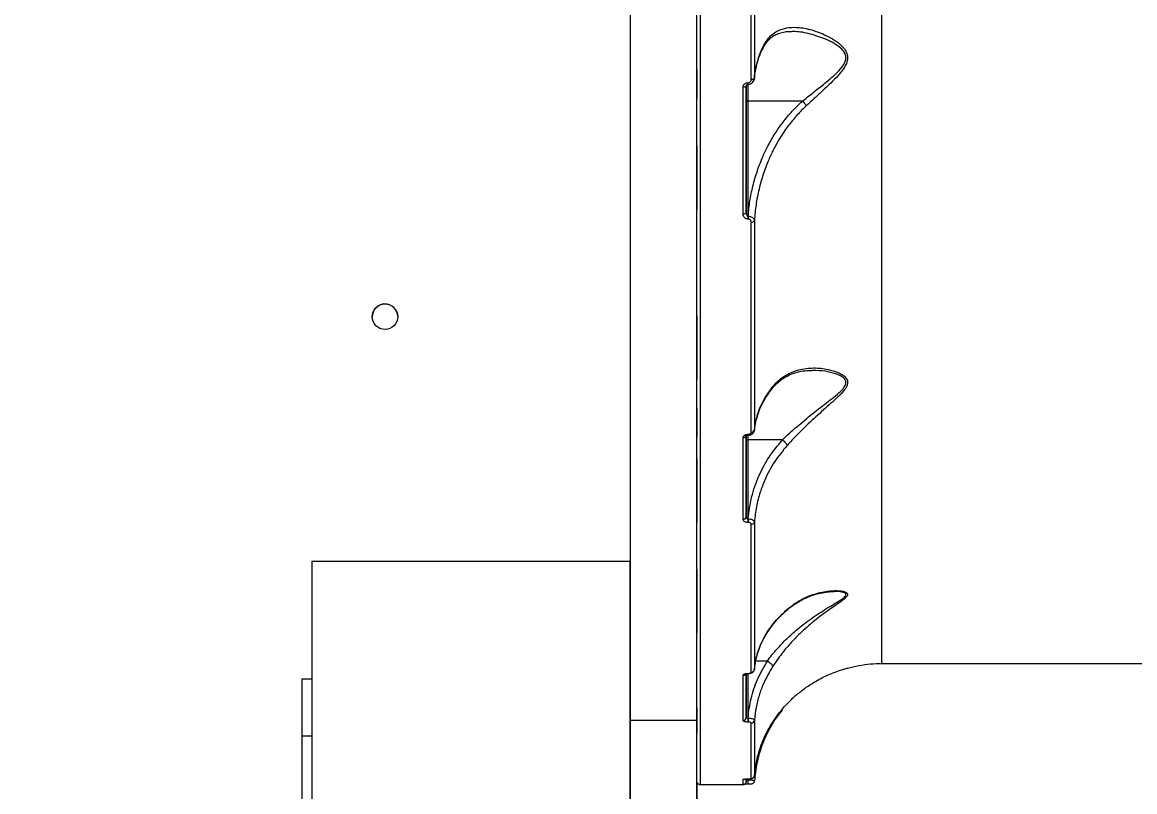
# Model space of a CAD drawing. Header units: millimetres. Extents: x -6431 to 4834, y -6422 to 4807.
# Drawn here: x 694.8 to 1044.2, y -1339.1 to -1097.4 of the extents above; entities that cross this region are included whole.
import ezdxf

# ---------------------------------------------------------------- set-up
doc = ezdxf.new("R2010")
doc.units = ezdxf.units.MM
for name, color, linetype in [('DIKOM_ОБЪЕКТ', 7, 'Continuous'), ('DIKOM_РАЗМЕР_ЗОНА', 7, 'Continuous'), ('DIKOM_РАЗМЕР_ОБЪЕКТА', 7, 'Continuous')]:
    doc.layers.add(name, color=color, linetype=linetype)
doc.styles.add('style1', font='arial.ttf', dxfattribs={"width": 0.8})
doc.dimstyles.new('1-50', dxfattribs={"dimtxt": 300, "dimasz": 200, "dimexe": 100, "dimexo": 0, "dimgap": 100, "dimtad": 0, "dimdec": 0, "dimtxsty": 'style1', "dimcen": 0, "dimclrd": 7, "dimclre": 7, "dimadec": 1, "dimazin": 2, "dimtfac": 1, "dimtdec": 0, "dimtmove": 1, "dimatfit": 3, "dimfxl": 0, "dimlwd": 25, "dimlwe": 18, "dimarcsym": 0})

# ---------------------------------------------------------------- blocks, each defined once
blk = doc.blocks.new('*D13')
at = {"layer": 'Defpoints', "color": 0, "transparency": 16777216}
for p in [(-3965.6, 378.37), (3334.4, -1220.38), (3334.4, -3843.38)]:
    blk.add_point(p, dxfattribs=at)
at = {"layer": 'DIKOM_РАЗМЕР_ОБЪЕКТА', "color": 7, "lineweight": 18, "transparency": 16777216}
for p, q in [((-3965.6, 378.37), (-3965.6, -3943.38)), ((3334.4, -1220.38), (3334.4, -3943.38))]:
    blk.add_line(p, q, dxfattribs=at)
at = {"layer": 'DIKOM_РАЗМЕР_ОБЪЕКТА', "color": 7, "lineweight": 25, "transparency": 16777216}
for p, q in [((-3765.6, -3843.38), (-182.11, -3843.38)), ((3134.4, -3843.38), (731.83, -3843.38))]:
    blk.add_line(p, q, dxfattribs=at)
at = {"layer": 'DIKOM_РАЗМЕР_ОБЪЕКТА', "color": 7, "transparency": 16777216}
for points in [[(-3765.6, -3810.04), (-3765.6, -3876.71), (-3965.6, -3843.38)], [(3134.4, -3810.04), (3134.4, -3876.71), (3334.4, -3843.38)]]:
    blk.add_solid(points, dxfattribs=at)
at = {"layer": 'DIKOM_РАЗМЕР_ОБЪЕКТА', "color": 0, "transparency": 16777216, "insert": (274.86, -3843.38), "char_height": 300, "attachment_point": 5, "style": 'style1'}
blk.add_mtext('7300', dxfattribs=at)
blk = doc.blocks.new('*D16')
at = {"layer": 'Defpoints', "color": 0, "transparency": 16777216}
for p in [(-5966.57, 409.56), (4834.4, -963.9), (4834.4, -6224.88)]:
    blk.add_point(p, dxfattribs=at)
at = {"layer": 'DIKOM_РАЗМЕР_ЗОНА', "color": 7, "lineweight": 18, "transparency": 16777216}
for p, q in [((-5966.57, 409.56), (-5966.57, -6324.88)), ((4834.4, -963.9), (4834.4, -6324.88))]:
    blk.add_line(p, q, dxfattribs=at)
at = {"layer": 'DIKOM_РАЗМЕР_ЗОНА', "color": 7, "lineweight": 25, "transparency": 16777216}
for p, q in [((-5766.57, -6224.88), (924.42, -6224.88)), ((4634.4, -6224.88), (2004.2, -6224.88))]:
    blk.add_line(p, q, dxfattribs=at)
at = {"layer": 'DIKOM_РАЗМЕР_ЗОНА', "color": 7, "transparency": 16777216}
for points in [[(-5766.57, -6191.54), (-5766.57, -6258.21), (-5966.57, -6224.88)], [(4634.4, -6191.54), (4634.4, -6258.21), (4834.4, -6224.88)]]:
    blk.add_solid(points, dxfattribs=at)
at = {"layer": 'DIKOM_РАЗМЕР_ЗОНА', "color": 0, "transparency": 16777216, "insert": (1464.31, -6224.88), "char_height": 300, "attachment_point": 5, "style": 'style1'}
blk.add_mtext('10800', dxfattribs=at)

msp = doc.modelspace()

# ---------------------------------------------------------------- linework, layer by layer
at = {"layer": 'DIKOM_ОБЪЕКТ', "color": 7, "linetype": 'Continuous', "lineweight": 15}
for p, q in [((885.71, -516.76), (885.71, -1316.76)), ((906.71, -1316.76), (906.71, -516.76)), ((906.71, -1112.28), (906.71, -1121.28)), ((906.71, -1112.78), (906.71, -1120.73)), ((922.21, -1117.22), (922.21, -1121.25)), ((922.21, -1117.32), (922.21, -1157.09)), ((922.21, -1121.97), (922.21, -1117.33)), ((922.71, -1116.38), (922.74, -1116.38)), ((922.71, -1116.9), (922.71, -1116.38)), ((922.71, -1116.9), (922.74, -1116.9)), ((922.71, -1116.9), (922.71, -1122.13)), ((922.74, -1116.9), (922.74, -1116.38)), ((922.21, -1157.09), (922.21, -1121.97)), ((939.87, -1122.13), (922.71, -1122.13)), ((922.71, -1122.13), (922.71, -1158.28)), ((906.71, -1136.21), (906.71, -1156.16)), ((922.71, -1158.28), (922.81, -1158.28)), ((922.71, -1158.28), (922.71, -1159.18)), ((922.81, -1159.18), (922.71, -1159.18)), ((922.81, -1158.28), (922.81, -1159.18)), ((906.71, -1189.63), (906.71, -1209.63)), ((943.02, -1206.77), (942.87, -1206.76)), ((906.71, -1218.71), (906.71, -1227.71)), ((906.71, -1219.21), (906.71, -1227.16)), ((924.82, -1225.55), (924.89, -1224.89)), ((922.21, -1227.09), (922.21, -1252.75)), ((922.21, -1227.22), (922.21, -1227.69)), ((922.21, -1228.4), (922.21, -1227.26)), ((922.21, -1252.75), (922.21, -1228.4)), ((922.71, -1226.81), (922.77, -1226.81)), ((922.71, -1227.08), (922.71, -1226.81)), ((922.71, -1227.08), (922.77, -1227.08)), ((922.71, -1227.08), (922.71, -1228.56)), ((933.6, -1228.56), (922.71, -1228.56)), ((922.71, -1228.56), (922.71, -1253.36)), ((922.77, -1227.08), (922.77, -1226.81)), ((922.71, -1253.36), (922.79, -1253.36)), ((922.71, -1253.36), (922.71, -1254.49)), ((922.79, -1254.49), (922.71, -1254.49)), ((922.79, -1253.36), (922.79, -1254.49)), ((885.71, -1266.76), (785.71, -1266.76)), ((785.71, -1266.76), (785.71, -1366.76)), ((885.71, -1366.76), (885.71, -1266.76)), ((885.71, -1266.76), (885.71, -1266.76)), ((906.71, -1269.32), (906.71, -1289.32)), ((928.83, -1298.04), (925.19, -1298.04)), ((964.66, -1298.83), (1334.76, -1298.83)), ((922.21, -1315.79), (922.21, -1302.05)), ((922.71, -1301.91), (922.79, -1301.91)), ((922.71, -1301.99), (922.71, -1301.91)), ((922.71, -1301.99), (922.79, -1301.99)), ((922.71, -1301.99), (922.71, -1315.92)), ((922.79, -1301.99), (922.79, -1301.91)), ((782.71, -1303.59), (785.71, -1303.59)), ((906.71, -1312.77), (906.71, -1320.72)), ((906.71, -1312.8), (906.71, -1320.75)), ((906.71, -1316.76), (885.71, -1316.76)), ((922.71, -1315.92), (922.77, -1315.92)), ((922.71, -1315.92), (922.71, -1317.2)), ((922.77, -1317.2), (922.71, -1317.2)), ((922.77, -1315.92), (922.77, -1317.2)), ((782.71, -1361.85), (782.71, -1321.59)), ((785.71, -1321.59), (782.71, -1321.59)), ((907.71, -1336.83), (921.21, -1336.83)), ((922.21, -1335.7), (922.21, -1335.07)), ((922.21, -1335.7), (922.21, -1335.74)), ((922.21, -1335.83), (922.21, -1335.7)), ((922.71, -1335.06), (922.81, -1335.06)), ((922.71, -1335.06), (922.81, -1335.06)), ((922.71, -1335.06), (922.71, -1335.06)), ((922.71, -1335.06), (922.71, -1335.32)), ((922.71, -1335.32), (922.74, -1335.32)), ((922.71, -1335.32), (922.71, -1336.66)), ((922.71, -1336.66), (922.74, -1336.66)), ((922.74, -1335.32), (922.78, -1335.04)), ((922.74, -1335.32), (922.74, -1336.66)), ((922.81, -1335.06), (922.81, -1335.06))]:
    msp.add_line(p, q, dxfattribs=at)
at = {"layer": 'DIKOM_ОБЪЕКТ', "color": 7, "linetype": 'Continuous', "lineweight": 15, "flags": 128}
for points in [[(923.77, -1115.41), (923.77, -1107.63), (923.77, -1099.77), (923.77, -1091.84), (923.77, -1083.83), (923.77, -1075.74), (923.77, -1067.58), (923.77, -1059.36), (923.77, -1051.08)], [(924.77, -1050.78), (924.77, -1059.05), (924.77, -1067.25), (924.77, -1075.39), (924.77, -1083.46), (924.77, -1091.45), (924.77, -1099.37), (924.77, -1107.21), (924.77, -1114.97)], [(964.66, -1088.98), (964.66, -1099.3), (964.66, -1109.45), (964.66, -1119.42), (964.66, -1129.2), (964.66, -1138.79), (964.66, -1148.16), (964.66, -1157.33), (964.66, -1166.27), (964.66, -1174.97), (964.66, -1183.44), (964.66, -1191.66), (964.66, -1199.62), (964.66, -1207.33), (964.66, -1214.76), (964.66, -1221.91), (964.66, -1228.78), (964.66, -1235.36), (964.66, -1241.64), (964.66, -1247.62), (964.66, -1253.29), (964.66, -1258.65), (964.66, -1263.69), (964.66, -1268.41), (964.66, -1272.8), (964.66, -1276.86), (964.66, -1280.59), (964.66, -1283.98), (964.66, -1287.02), (964.66, -1289.72), (964.66, -1292.08), (964.66, -1294.08), (964.66, -1295.74), (964.66, -1297.04), (964.66, -1297.99), (964.66, -1298.58), (964.66, -1298.82), (964.66, -1298.83)], [(906.71, -1335.83), (906.71, -1335.83), (906.71, -1335.63), (906.71, -1335.09), (906.71, -1334.19), (906.71, -1332.94), (906.71, -1331.34), (906.71, -1329.39), (906.71, -1327.09), (906.71, -1324.45), (906.71, -1321.47), (906.71, -1318.14), (906.71, -1314.48), (906.71, -1310.48), (906.71, -1306.15), (906.71, -1301.49), (906.71, -1296.51), (906.71, -1291.21), (906.71, -1285.59), (906.71, -1279.66), (906.71, -1273.43), (906.71, -1266.89), (906.71, -1260.06), (906.71, -1252.95), (906.71, -1245.54), (906.71, -1237.87), (906.71, -1229.92), (906.71, -1221.71), (906.71, -1213.24), (906.71, -1204.52), (906.71, -1195.56), (906.71, -1186.36), (906.71, -1176.94), (906.71, -1167.3), (906.71, -1157.45), (906.71, -1147.39), (906.71, -1137.14), (906.71, -1126.71), (906.71, -1116.09), (906.71, -1105.31), (906.71, -1094.38)], [(906.71, -1291.83), (906.71, -1291.65), (906.71, -1291.12), (906.71, -1290.24), (906.71, -1289), (906.71, -1287.42), (906.71, -1285.49), (906.71, -1283.22), (906.71, -1280.6), (906.71, -1277.63), (906.71, -1274.33), (906.71, -1270.7), (906.71, -1266.73), (906.71, -1262.43), (906.71, -1257.81), (906.71, -1252.86), (906.71, -1247.61), (906.71, -1242.04), (906.71, -1236.16), (906.71, -1229.99), (906.71, -1223.52), (906.71, -1216.76), (906.71, -1209.72), (906.71, -1202.41), (906.71, -1194.83), (906.71, -1186.98), (906.71, -1178.89), (906.71, -1170.54), (906.71, -1161.96), (906.71, -1153.15), (906.71, -1144.12), (906.71, -1134.87), (906.71, -1125.42), (906.71, -1115.77), (906.71, -1105.94), (906.71, -1095.92)], [(907.71, -1094.8), (907.71, -1105.76), (907.71, -1116.57), (907.71, -1127.21), (907.71, -1137.67), (907.71, -1147.94), (907.71, -1158.02), (907.71, -1167.9), (907.71, -1177.56), (907.71, -1187.01), (907.71, -1196.22), (907.71, -1205.21), (907.71, -1213.94), (907.71, -1222.43), (907.71, -1230.67), (907.71, -1238.63), (907.71, -1246.33), (907.71, -1253.75), (907.71, -1260.88), (907.71, -1267.73), (907.71, -1274.28), (907.71, -1280.53), (907.71, -1286.47), (907.71, -1292.1), (907.71, -1297.41), (907.71, -1302.41), (907.71, -1307.08), (907.71, -1311.42), (907.71, -1315.43), (907.71, -1319.1), (907.71, -1322.43), (907.71, -1325.43), (907.71, -1328.07), (907.71, -1330.38), (907.71, -1332.33), (907.71, -1333.93), (907.71, -1335.19), (907.71, -1336.09), (907.71, -1336.63), (907.71, -1336.82), (907.71, -1336.83)], [(922.21, -1117.32), (922.19, -1117.41), (922.13, -1117.5), (922.04, -1117.58), (921.92, -1117.65), (921.77, -1117.71), (921.59, -1117.76), (921.41, -1117.78), (921.21, -1117.79)], [(921.21, -1157.66), (921.21, -1152.83), (921.21, -1147.96), (921.21, -1143.04), (921.21, -1138.07), (921.21, -1133.07), (921.21, -1128.02), (921.21, -1122.92), (921.21, -1117.79)], [(924.77, -1114.97), (924.74, -1115.05), (924.67, -1115.14), (924.58, -1115.21), (924.45, -1115.28), (924.3, -1115.33), (924.14, -1115.37), (923.96, -1115.4), (923.77, -1115.41)], [(922.21, -1121.97), (922.22, -1122), (922.25, -1122.03), (922.29, -1122.06), (922.36, -1122.08), (922.43, -1122.1), (922.52, -1122.12), (922.61, -1122.13), (922.71, -1122.13)], [(922.21, -1157.09), (922.19, -1157.2), (922.13, -1157.31), (922.04, -1157.41), (921.92, -1157.49), (921.77, -1157.56), (921.59, -1157.62), (921.41, -1157.65), (921.21, -1157.66)], [(923.77, -1226.13), (923.77, -1218.57), (923.77, -1210.81), (923.77, -1202.84), (923.77, -1194.67), (923.77, -1186.31), (923.77, -1177.77), (923.77, -1169.05), (923.77, -1160.15)], [(924.77, -1159.61), (924.77, -1168.49), (924.77, -1177.19), (924.77, -1185.72), (924.77, -1194.06), (924.77, -1202.21), (924.77, -1210.16), (924.77, -1217.91), (924.77, -1225.45)], [(921.21, -1253.55), (921.21, -1250.5), (921.21, -1247.4), (921.21, -1244.26), (921.21, -1241.07), (921.21, -1237.82), (921.21, -1234.54), (921.21, -1231.2), (921.21, -1227.83)], [(922.21, -1228.4), (922.22, -1228.43), (922.25, -1228.46), (922.3, -1228.49), (922.36, -1228.51), (922.43, -1228.53), (922.52, -1228.55), (922.61, -1228.56), (922.71, -1228.56)], [(906.71, -1234.45), (906.71, -1234.63), (906.71, -1235.17), (906.71, -1236.04), (906.71, -1237.22), (906.71, -1238.65), (906.71, -1240.3), (906.71, -1242.1), (906.71, -1243.98), (906.71, -1245.88), (906.71, -1247.73), (906.71, -1249.45), (906.71, -1251), (906.71, -1252.31), (906.71, -1253.34), (906.71, -1254.05), (906.71, -1254.41), (906.71, -1254.41), (906.71, -1254.05), (906.71, -1253.34), (906.71, -1252.31), (906.71, -1251), (906.71, -1249.45), (906.71, -1247.72), (906.71, -1245.87), (906.71, -1243.98), (906.71, -1242.09), (906.71, -1240.3), (906.71, -1238.65), (906.71, -1237.21), (906.71, -1236.04), (906.71, -1235.17), (906.71, -1234.63), (906.71, -1234.45)], [(924.77, -1254.35), (924.77, -1261.1), (924.77, -1267.58), (924.77, -1273.79), (924.77, -1279.72), (924.77, -1285.38), (924.77, -1290.76), (924.77, -1295.85), (924.77, -1300.65)], [(923.77, -1301.5), (923.77, -1296.69), (923.77, -1291.59), (923.77, -1286.2), (923.77, -1280.53), (923.77, -1274.58), (923.77, -1268.35), (923.77, -1261.86), (923.77, -1255.1)], [(921.21, -1316.75), (921.21, -1315.17), (921.21, -1313.54), (921.21, -1311.85), (921.21, -1310.1), (921.21, -1308.29), (921.21, -1306.43), (921.21, -1304.51), (921.21, -1302.54)], [(922.21, -1302.17), (922.21, -1303.59), (922.21, -1305.5), (922.21, -1307.36), (922.21, -1309.16), (922.21, -1310.91), (922.21, -1312.59), (922.21, -1314.22), (922.21, -1315.79)], [(782.71, -1321.59), (782.71, -1319.02), (782.71, -1316.51), (782.71, -1314.11), (782.71, -1311.85), (782.71, -1309.8), (782.71, -1307.98), (782.71, -1306.44), (782.71, -1305.21), (782.71, -1304.32), (782.71, -1303.77), (782.71, -1303.59)], [(885.71, -1316.76), (885.71, -1321.12), (885.71, -1325.44), (885.71, -1329.7), (885.71, -1333.86), (885.71, -1337.89), (885.71, -1341.76), (885.71, -1345.44), (885.71, -1348.9), (885.71, -1352.12), (885.71, -1355.07), (885.71, -1357.72), (885.71, -1360.07), (885.71, -1362.08), (885.71, -1363.75), (885.71, -1365.06), (885.71, -1366.01), (885.71, -1366.58), (885.71, -1366.77)], [(906.71, -1366.77), (906.71, -1366.58), (906.71, -1366.01), (906.71, -1365.06), (906.71, -1363.75), (906.71, -1362.08), (906.71, -1360.07), (906.71, -1357.72), (906.71, -1355.07), (906.71, -1352.12), (906.71, -1348.9), (906.71, -1345.44), (906.71, -1341.76), (906.71, -1337.89), (906.71, -1333.86), (906.71, -1329.7), (906.71, -1325.44), (906.71, -1321.12), (906.71, -1316.76)], [(924.77, -1316.62), (924.77, -1319.78), (924.77, -1322.66), (924.77, -1325.26), (924.77, -1327.58), (924.77, -1329.62), (924.77, -1331.37), (924.77, -1332.84), (924.77, -1334.02)], [(923.77, -1334.95), (923.77, -1333.76), (923.77, -1332.29), (923.77, -1330.53), (923.77, -1328.49), (923.77, -1326.16), (923.77, -1323.56), (923.77, -1320.67), (923.77, -1317.5)], [(906.71, -1336.29), (906.71, -1338.02), (906.71, -1341.89), (906.71, -1345.57), (906.71, -1349.03), (906.71, -1352.24), (906.71, -1355.19), (906.71, -1357.84), (906.71, -1360.19), (906.71, -1362.2), (906.71, -1363.87), (906.71, -1365.18), (906.71, -1366.12), (906.71, -1366.69), (906.71, -1366.88)], [(921.21, -1336.83), (921.21, -1336.82), (921.21, -1336.76), (921.21, -1336.62), (921.21, -1336.39), (921.21, -1336.08), (921.21, -1335.69), (921.21, -1335.22)], [(922.21, -1335.24), (922.21, -1335.39), (922.21, -1335.62), (922.21, -1335.76), (922.21, -1335.82), (922.21, -1335.83)], [(924.77, -1335.7), (924.74, -1335.88), (924.68, -1336.05)]]:
    msp.add_lwpolyline(points, dxfattribs=at)
at = {"layer": 'DIKOM_ОБЪЕКТ', "color": 7, "linetype": 'Continuous', "lineweight": 15}
msp.add_circle((808.71, -1189.87), 4, dxfattribs=at)
for centre, radius, start, end in [((923.92, -1159.23), 0.928, 260.701, 335.8923), ((808.71, -1189.88), 4, 1.1812, 181.1812), ((923.87, -1225.21), 0.925, 263.5928, 345.1762), ((921.32, -1226.93), 0.9, 262.8016, 350.2378), ((921.3, -1252.64), 0.917, 264.4146, 353.0349), ((923.85, -1254.17), 0.937, 265.1516, 348.4785), ((921.22, -1301.51), 1.03, 269.3472, 322.1864), ((923.81, -1300.53), 0.968, 267.8487, 352.959), ((921.23, -1315.77), 0.977, 268.6322, 358.5554), ((923.79, -1316.52), 0.982, 268.8163, 354.3018), ((923.77, -1333.95), 0.998, 269.8775, 355.6709), ((921.21, -1334.22), 1, 269.9957, 294.5339)]:
    msp.add_arc(centre, radius, start, end, dxfattribs=at)
for points, knots in [([(927.47, -1105.53), (927.5, -1105.46), (927.75, -1104.9), (928.33, -1104.01), (929.24, -1102.86), (930.31, -1101.92), (931.54, -1101.18), (933.04, -1100.62), (934.63, -1100.27), (935.79, -1100.25), (936.32, -1100.24)], [0, 0, 0, 0, 0.014882, 0.135016, 0.262745, 0.397974, 0.542277, 0.695912, 0.86084, 1, 1, 1, 1]), ([(927.53, -1104.97), (928.14, -1103.91), (929.15, -1102.17), (931.02, -1100.63), (933.05, -1099.53), (935.64, -1098.92), (939.18, -1098.94), (943.36, -1099.81), (947.34, -1101.47), (950.58, -1103.35), (952.57, -1105.04), (953.75, -1106.74), (954.16, -1108.28), (953.9, -1110.01), (952.79, -1112.04), (950.98, -1114.24), (948.25, -1116.97), (944.9, -1120.12), (942.34, -1122.46), (941.05, -1123.63)], [0, 0, 0, 0, 0.074253, 0.121009, 0.167801, 0.238551, 0.309416, 0.407005, 0.504674, 0.560905, 0.616852, 0.648472, 0.67538, 0.70245, 0.738675, 0.787639, 0.836823, 0.918413, 1, 1, 1, 1]), ([(939.87, -1122.13), (941.21, -1121.07), (943.9, -1118.96), (947.4, -1116.12), (950.27, -1113.68), (952.16, -1111.73), (953.35, -1109.91), (953.64, -1108.33), (953.2, -1106.95), (951.93, -1105.44), (949.84, -1103.97), (946.44, -1102.34), (942.3, -1100.96), (938.62, -1100.25), (936.72, -1100.33), (936.32, -1100.34)], [0, 0, 0, 0, 0.116101, 0.232198, 0.300595, 0.368652, 0.416736, 0.451529, 0.486302, 0.528503, 0.606502, 0.684932, 0.824046, 0.963067, 1, 1, 1, 1]), ([(924.77, -1114.97), (924.99, -1113.38), (925.42, -1110.27), (926.6, -1106.96), (927.4, -1105.24), (927.53, -1104.97)], [0, 0, 0, 0, 0.466536, 0.915017, 1, 1, 1, 1]), ([(924.78, -1115.08), (924.78, -1115), (924.82, -1113.96), (925.19, -1111.98), (925.93, -1109.17), (926.72, -1107.01), (927.34, -1105.82), (927.5, -1105.52)], [0, 0, 0, 0, 0.025579, 0.317714, 0.609868, 0.901201, 1, 1, 1, 1]), ([(927.53, -1104.97), (927.53, -1104.99), (927.56, -1105.16), (927.57, -1105.36), (927.47, -1105.48), (927.46, -1105.49)], [0, 0, 0, 0, 0.105193, 0.892863, 1, 1, 1, 1]), ([(921.21, -1117.79), (921.22, -1117.66), (921.25, -1117.37), (921.46, -1116.97), (921.8, -1116.64), (922.23, -1116.42), (922.55, -1116.39), (922.71, -1116.38)], [0, 0, 0, 0, 0.189028, 0.404517, 0.606831, 0.803374, 1, 1, 1, 1]), ([(922.23, -1117.29), (922.23, -1117.24), (922.23, -1117.15), (922.34, -1117.03), (922.47, -1116.95), (922.6, -1116.91), (922.72, -1116.9), (922.79, -1116.91), (922.82, -1116.91)], [0, 0, 0, 0, 0.305346, 0.539289, 0.695777, 0.815817, 0.921801, 1, 1, 1, 1]), ([(922.74, -1116.89), (922.79, -1116.89), (923.07, -1116.92), (923.61, -1116.75), (924.24, -1116.34), (924.64, -1115.71), (924.82, -1115.19), (924.77, -1114.94), (924.77, -1114.93)], [0, 0, 0, 0, 0.041977, 0.271801, 0.50731, 0.748544, 0.994406, 1, 1, 1, 1]), ([(922.74, -1116.38), (922.85, -1116.37), (923.07, -1116.35), (923.36, -1116.2), (923.6, -1115.97), (923.74, -1115.7), (923.76, -1115.5), (923.77, -1115.41)], [0, 0, 0, 0, 0.195194, 0.390137, 0.593308, 0.811117, 1, 1, 1, 1]), ([(922.81, -1158.28), (922.97, -1156.69), (923.28, -1153.51), (924.26, -1148.76), (925.62, -1144.05), (927.27, -1139.81), (929.15, -1135.89), (931.23, -1132.3), (933.74, -1128.69), (936.58, -1125.25), (938.78, -1123.17), (939.87, -1122.13)], [0, 0, 0, 0, 0.118325, 0.236652, 0.358144, 0.479627, 0.571258, 0.676827, 0.782387, 0.891205, 1, 1, 1, 1]), ([(941.05, -1123.63), (940.81, -1123.86), (939.59, -1125), (937.52, -1127.19), (934.16, -1131.42), (931.4, -1135.94), (929.05, -1140.97), (927.47, -1145.13), (926.15, -1149.84), (925.19, -1154.67), (924.91, -1157.96), (924.77, -1159.61)], [0, 0, 0, 0, 0.024297, 0.122249, 0.220217, 0.421514, 0.511887, 0.632236, 0.752589, 0.876294, 1, 1, 1, 1]), ([(939.87, -1122.13), (939.87, -1122.13), (939.87, -1122.13), (939.87, -1122.13), (939.87, -1122.13), (939.87, -1122.13)], [0, 0, 0, 0, 0.318155, 0.698931, 1, 1, 1, 1]), ([(939.87, -1122.13), (940.03, -1122.29), (940.34, -1122.62), (940.71, -1123.1), (940.94, -1123.43), (941.03, -1123.59), (941.05, -1123.63)], [0, 0, 0, 0, 0.325228, 0.650541, 0.892554, 1, 1, 1, 1]), ([(922.71, -1159.18), (922.64, -1159.18), (922.4, -1159.17), (922, -1159.03), (921.59, -1158.72), (921.28, -1158.25), (921.23, -1157.87), (921.21, -1157.66)], [0, 0, 0, 0, 0.079625, 0.275701, 0.470745, 0.710546, 1, 1, 1, 1]), ([(922.21, -1157.09), (922.22, -1157.25), (922.23, -1157.54), (922.33, -1157.9), (922.44, -1158.12), (922.55, -1158.23), (922.63, -1158.27), (922.69, -1158.28), (922.71, -1158.28)], [0, 0, 0, 0, 0.350977, 0.618233, 0.802941, 0.879385, 0.949252, 1, 1, 1, 1]), ([(922.81, -1158.28), (922.91, -1158.29), (923.21, -1158.31), (923.7, -1158.43), (924.23, -1158.69), (924.62, -1159.07), (924.75, -1159.4), (924.77, -1159.58), (924.77, -1159.61)], [0, 0, 0, 0, 0.089212, 0.293657, 0.489597, 0.716361, 0.954578, 1, 1, 1, 1]), ([(923.77, -1160.15), (923.75, -1160.01), (923.73, -1159.76), (923.52, -1159.47), (923.26, -1159.27), (923.01, -1159.19), (922.86, -1159.18), (922.81, -1159.18)], [0, 0, 0, 0, 0.302543, 0.534639, 0.725412, 0.917096, 1, 1, 1, 1]), ([(930.44, -1212.35), (930.49, -1212.28), (930.95, -1211.67), (931.94, -1210.71), (933.43, -1209.47), (935.12, -1208.45), (936.98, -1207.63), (939.03, -1207.07), (941.02, -1206.74), (942.32, -1206.74), (942.88, -1206.73)], [0, 0, 0, 0, 0.016536, 0.141374, 0.274406, 0.416179, 0.565885, 0.72155, 0.881448, 1, 1, 1, 1]), ([(930.54, -1211.82), (931.25, -1211.04), (932.8, -1209.34), (935.59, -1207.61), (939.12, -1206.31), (943.28, -1205.8), (947.46, -1206.22), (950.53, -1207.12), (952.44, -1208.07), (953.56, -1208.99), (954, -1209.83), (954.1, -1210.65), (953.91, -1211.65), (952.82, -1213.25), (951.03, -1215.09), (948.04, -1217.77), (944.09, -1221.28), (940.14, -1224.97), (937.16, -1228.02), (935.77, -1229.53), (935.08, -1230.28)], [0, 0, 0, 0, 0.059051, 0.127726, 0.196512, 0.291304, 0.386176, 0.452748, 0.48692, 0.520896, 0.548901, 0.554237, 0.580031, 0.615194, 0.662238, 0.709493, 0.807574, 0.90561, 0.952815, 1, 1, 1, 1]), ([(933.6, -1228.56), (933.6, -1228.56), (934.91, -1227.04), (938.18, -1224.38), (943.02, -1220.28), (947.17, -1217.11), (950.32, -1214.69), (952.19, -1213.05), (953.36, -1211.6), (953.57, -1210.69), (953.46, -1209.96), (952.98, -1209.2), (951.81, -1208.41), (949.8, -1207.6), (946.84, -1206.86), (944.37, -1206.8), (943.02, -1206.77)], [0, 0, 0, 0, 0.000025, 0.138836, 0.283177, 0.427568, 0.495507, 0.563111, 0.611359, 0.645649, 0.652732, 0.690398, 0.73831, 0.786566, 0.883415, 1, 1, 1, 1]), ([(924.77, -1225.45), (925.05, -1223.75), (925.61, -1220.3), (927.69, -1215.7), (929.68, -1212.99), (930.54, -1211.82)], [0, 0, 0, 0, 0.355857, 0.721482, 1, 1, 1, 1]), ([(924.89, -1224.89), (924.92, -1224.58), (925.04, -1223.41), (925.57, -1221.37), (926.47, -1218.81), (927.71, -1216.3), (929.03, -1214.13), (930.06, -1212.85), (930.46, -1212.34)], [0, 0, 0, 0, 0.069188, 0.267443, 0.466939, 0.66716, 0.867472, 1, 1, 1, 1]), ([(930.54, -1211.82), (930.54, -1211.85), (930.53, -1211.95), (930.51, -1212.12), (930.42, -1212.23), (930.38, -1212.28)], [0, 0, 0, 0, 0.143552, 0.562178, 1, 1, 1, 1]), ([(922.76, -1227.08), (922.77, -1227.08), (923.02, -1227.08), (923.53, -1227), (924.16, -1226.67), (924.57, -1226.19), (924.77, -1225.74), (924.75, -1225.48), (924.74, -1225.41)], [0, 0, 0, 0, 0.00032, 0.259974, 0.504599, 0.72176, 0.922703, 1, 1, 1, 1]), ([(922.77, -1226.81), (922.84, -1226.81), (923.03, -1226.8), (923.31, -1226.72), (923.56, -1226.57), (923.74, -1226.36), (923.76, -1226.21), (923.77, -1226.13)], [0, 0, 0, 0, 0.142254, 0.357122, 0.571583, 0.785697, 1, 1, 1, 1]), ([(921.21, -1227.83), (921.23, -1227.71), (921.26, -1227.49), (921.52, -1227.18), (921.9, -1226.95), (922.32, -1226.83), (922.6, -1226.82), (922.71, -1226.81)], [0, 0, 0, 0, 0.21505, 0.429973, 0.644726, 0.859235, 1, 1, 1, 1]), ([(922.18, -1227.23), (922.18, -1227.23), (922.17, -1227.23), (922.24, -1227.18), (922.36, -1227.13), (922.52, -1227.08), (922.65, -1227.08), (922.71, -1227.08)], [0, 0, 0, 0, 0.189083, 0.390911, 0.581697, 0.792775, 1, 1, 1, 1]), ([(922.79, -1253.36), (923.08, -1251.09), (923.67, -1246.48), (925.99, -1239.97), (929.21, -1233.85), (932.12, -1230.34), (933.6, -1228.56)], [0, 0, 0, 0, 0.251654, 0.50986, 0.751872, 1, 1, 1, 1]), ([(933.6, -1228.56), (933.77, -1228.71), (934.11, -1229), (934.57, -1229.48), (934.87, -1229.88), (935.02, -1230.14), (935.06, -1230.24), (935.08, -1230.28)], [0, 0, 0, 0, 0.248766, 0.497578, 0.746371, 0.91267, 1, 1, 1, 1]), ([(933.6, -1228.56), (933.6, -1228.56), (933.6, -1228.56), (933.6, -1228.56), (933.6, -1228.56), (933.6, -1228.56)], [0, 0, 0, 0, 0.476763, 0.844043, 1, 1, 1, 1]), ([(935.08, -1230.28), (933.71, -1231.95), (930.93, -1235.33), (928.26, -1240.4), (926.45, -1245.2), (925.28, -1249.6), (924.94, -1252.76), (924.77, -1254.35)], [0, 0, 0, 0, 0.239879, 0.485874, 0.639422, 0.818548, 1, 1, 1, 1]), ([(922.71, -1254.49), (922.62, -1254.49), (922.37, -1254.48), (921.95, -1254.38), (921.54, -1254.17), (921.26, -1253.88), (921.23, -1253.66), (921.21, -1253.55)], [0, 0, 0, 0, 0.108314, 0.320438, 0.54308, 0.771565, 1, 1, 1, 1]), ([(922.21, -1252.75), (922.22, -1252.82), (922.23, -1252.96), (922.32, -1253.15), (922.44, -1253.28), (922.55, -1253.33), (922.64, -1253.36), (922.68, -1253.36), (922.71, -1253.36)], [0, 0, 0, 0, 0.255335, 0.498873, 0.716663, 0.861644, 0.906961, 1, 1, 1, 1]), ([(922.79, -1253.36), (922.91, -1253.37), (923.24, -1253.39), (923.79, -1253.5), (924.32, -1253.73), (924.69, -1254.03), (924.74, -1254.25), (924.77, -1254.35)], [0, 0, 0, 0, 0.113193, 0.325938, 0.547977, 0.775444, 1, 1, 1, 1]), ([(923.77, -1255.1), (923.76, -1255.03), (923.74, -1254.89), (923.55, -1254.7), (923.29, -1254.56), (923.02, -1254.5), (922.85, -1254.49), (922.79, -1254.49)], [0, 0, 0, 0, 0.228818, 0.457818, 0.678484, 0.888312, 1, 1, 1, 1]), ([(928.83, -1298.04), (928.83, -1298.04), (929.75, -1296.76), (931.71, -1294.33), (934.93, -1290.97), (938.73, -1287.57), (943.21, -1284.21), (947.31, -1281.59), (950.41, -1279.78), (952.29, -1278.61), (953.29, -1277.79), (953.57, -1277.26), (953.54, -1277.01), (953.25, -1276.69), (952.61, -1276.41), (951.36, -1276.23), (950.38, -1276.15), (949.84, -1276.19), (949.83, -1276.19)], [0, 0, 0, 0, 0.000049, 0.113379, 0.217933, 0.322632, 0.470794, 0.618997, 0.68767, 0.756001, 0.811071, 0.82293, 0.853593, 0.862778, 0.902771, 0.950474, 0.998364, 1, 1, 1, 1]), ([(935.08, -1281.77), (936.25, -1280.87), (938.83, -1278.88), (943.16, -1277.01), (947.23, -1276.07), (950.19, -1275.88), (952.02, -1276), (953.2, -1276.24), (954, -1276.67), (954.12, -1277.15), (953.83, -1277.79), (952.92, -1278.68), (951.11, -1279.97), (948.17, -1281.96), (944.25, -1284.81), (939.96, -1288.45), (936.34, -1292.13), (933.24, -1295.74), (931.46, -1298.33), (930.54, -1299.69)], [0, 0, 0, 0, 0.079015, 0.173493, 0.268053, 0.328719, 0.361361, 0.393895, 0.422326, 0.451311, 0.459935, 0.498982, 0.545107, 0.59144, 0.689034, 0.786594, 0.855573, 0.924449, 1, 1, 1, 1]), ([(934.96, -1282.06), (935.34, -1281.72), (936.35, -1280.84), (938.12, -1279.66), (940.26, -1278.47), (942.57, -1277.5), (944.95, -1276.79), (947.22, -1276.35), (948.83, -1276.19), (949.64, -1276.19), (949.83, -1276.2)], [0, 0, 0, 0, 0.084229, 0.22058, 0.365159, 0.517192, 0.67724, 0.824113, 0.959209, 1, 1, 1, 1]), ([(924.77, -1300.65), (925.05, -1298.85), (925.63, -1295.18), (927.95, -1290.16), (931.05, -1285.6), (933.73, -1283.06), (935.08, -1281.77)], [0, 0, 0, 0, 0.262565, 0.532663, 0.763649, 1, 1, 1, 1]), ([(925.72, -1295.9), (925.95, -1295.17), (926.45, -1293.54), (927.61, -1291.09), (929.1, -1288.56), (930.88, -1286.15), (932.8, -1283.96), (934.26, -1282.65), (934.93, -1282.04)], [0, 0, 0, 0, 0.144237, 0.322821, 0.500405, 0.675222, 0.849042, 1, 1, 1, 1]), ([(935.08, -1281.77), (935.07, -1281.81), (935.03, -1281.92), (934.96, -1281.98), (934.91, -1282.02)], [0, 0, 0, 0, 0.396924, 1, 1, 1, 1]), ([(924.8, -1300.7), (924.84, -1300.18), (924.97, -1298.75), (925.29, -1297.14), (925.66, -1296.07), (925.72, -1295.9)], [0, 0, 0, 0, 0.31969, 0.889888, 1, 1, 1, 1]), ([(922.77, -1315.92), (923.02, -1313.87), (923.54, -1309.73), (925.57, -1303.67), (927.73, -1299.93), (928.83, -1298.04)], [0, 0, 0, 0, 0.325733, 0.659679, 1, 1, 1, 1]), ([(930.54, -1299.69), (929.49, -1301.49), (927.78, -1304.41), (926.2, -1308.81), (925.21, -1312.64), (924.92, -1315.28), (924.77, -1316.62)], [0, 0, 0, 0, 0.342215, 0.557265, 0.774606, 1, 1, 1, 1]), ([(928.83, -1298.04), (929.02, -1298.16), (929.41, -1298.39), (929.92, -1298.8), (930.31, -1299.19), (930.49, -1299.47), (930.54, -1299.62), (930.54, -1299.68), (930.54, -1299.69)], [0, 0, 0, 0, 0.212711, 0.425405, 0.638106, 0.850796, 0.961904, 1, 1, 1, 1]), ([(928.83, -1298.04), (928.83, -1298.04), (928.83, -1298.04), (928.83, -1298.04), (928.83, -1298.04)], [0, 0, 0, 0, 0.612153, 1, 1, 1, 1]), ([(954.05, -1300.29), (954.62, -1300.13), (956.38, -1299.63), (959.38, -1299.14), (962.36, -1298.83), (964.12, -1298.86), (964.66, -1298.87)], [0, 0, 0, 0, 0.165368, 0.509676, 0.84877, 1, 1, 1, 1]), ([(921.21, -1302.54), (921.22, -1302.48), (921.24, -1302.36), (921.45, -1302.18), (921.79, -1302.03), (922.22, -1301.93), (922.55, -1301.92), (922.71, -1301.91)], [0, 0, 0, 0, 0.174175, 0.389583, 0.595781, 0.797868, 1, 1, 1, 1]), ([(922, -1302.12), (921.99, -1302.12), (921.99, -1302.13), (922.02, -1302.1), (922.12, -1302.07), (922.3, -1302.03), (922.51, -1302), (922.65, -1302), (922.71, -1302)], [0, 0, 0, 0, 0.012107, 0.190727, 0.36886, 0.595405, 0.835367, 1, 1, 1, 1]), ([(922.79, -1301.99), (922.83, -1301.99), (923.1, -1302), (923.63, -1301.91), (924.21, -1301.67), (924.59, -1301.26), (924.76, -1300.9), (924.75, -1300.69), (924.75, -1300.63)], [0, 0, 0, 0, 0.043282, 0.284775, 0.576491, 0.763447, 0.934942, 1, 1, 1, 1]), ([(922.79, -1301.91), (922.9, -1301.91), (923.11, -1301.9), (923.4, -1301.83), (923.62, -1301.73), (923.75, -1301.62), (923.76, -1301.54), (923.77, -1301.5)], [0, 0, 0, 0, 0.204008, 0.408032, 0.613529, 0.826516, 1, 1, 1, 1]), ([(941.05, -1306.28), (942.58, -1305.3), (945.63, -1303.33), (949.47, -1301.7), (951.99, -1300.84), (953.23, -1300.48), (953.94, -1300.29), (954.01, -1300.27), (954.04, -1300.26)], [0, 0, 0, 0, 0.299894, 0.599586, 0.760664, 0.843813, 0.926491, 1, 1, 1, 1]), ([(924.77, -1334.02), (925.08, -1331.74), (925.55, -1328.28), (927.11, -1323.77), (928.91, -1319.78), (931.67, -1315.29), (935.08, -1311.31), (938.3, -1308.33), (940.14, -1306.97), (941.05, -1306.28)], [0, 0, 0, 0, 0.222714, 0.336732, 0.450747, 0.631002, 0.813276, 0.906645, 1, 1, 1, 1]), ([(933.49, -1313.42), (932.87, -1314.19), (931.58, -1315.8), (929.9, -1318.54), (928.51, -1321.19), (927.82, -1322.87), (927.53, -1323.58)], [0, 0, 0, 0, 0.251467, 0.525532, 0.799334, 1, 1, 1, 1]), ([(922.71, -1317.2), (922.6, -1317.2), (922.32, -1317.19), (921.9, -1317.14), (921.52, -1317.04), (921.26, -1316.9), (921.23, -1316.8), (921.21, -1316.75)], [0, 0, 0, 0, 0.140766, 0.355286, 0.570029, 0.78496, 1, 1, 1, 1]), ([(922.21, -1315.79), (922.22, -1315.81), (922.23, -1315.84), (922.31, -1315.87), (922.44, -1315.9), (922.58, -1315.92), (922.67, -1315.92), (922.71, -1315.92)], [0, 0, 0, 0, 0.21504, 0.43002, 0.644817, 0.859289, 1, 1, 1, 1]), ([(922.77, -1315.92), (922.92, -1315.93), (923.29, -1315.95), (923.85, -1316.04), (924.36, -1316.2), (924.7, -1316.41), (924.75, -1316.55), (924.77, -1316.62)], [0, 0, 0, 0, 0.14241, 0.357274, 0.571683, 0.78575, 1, 1, 1, 1]), ([(923.77, -1317.5), (923.76, -1317.47), (923.74, -1317.4), (923.57, -1317.31), (923.31, -1317.24), (923.03, -1317.21), (922.84, -1317.2), (922.77, -1317.2)], [0, 0, 0, 0, 0.214279, 0.428419, 0.642865, 0.85774, 1, 1, 1, 1]), ([(927.53, -1323.58), (927.4, -1323.91), (926.6, -1325.99), (925.42, -1330), (924.99, -1333.78), (924.77, -1335.7)], [0, 0, 0, 0, 0.084988, 0.53347, 1, 1, 1, 1]), ([(927.53, -1323.58), (927.53, -1323.57), (927.56, -1323.51), (927.56, -1323.4), (927.45, -1323.27), (927.41, -1323.23)], [0, 0, 0, 0, 0.09208, 0.743421, 1, 1, 1, 1]), ([(922.81, -1335.06), (922.83, -1335.06), (922.97, -1335.06), (923.25, -1335.05), (923.62, -1335.03), (923.88, -1334.99), (924.16, -1334.9), (924.43, -1334.74), (924.64, -1334.48), (924.76, -1334.22), (924.76, -1334.06), (924.75, -1334.02)], [0, 0, 0, 0, 0.016964, 0.153721, 0.294903, 0.484295, 0.589667, 0.710927, 0.826668, 0.956051, 1, 1, 1, 1]), ([(922.81, -1335.06), (922.91, -1335.06), (923.1, -1335.05), (923.35, -1335.04), (923.56, -1335.02), (923.72, -1334.99), (923.77, -1334.96), (923.77, -1334.95), (923.77, -1334.95)], [0, 0, 0, 0, 0.167359, 0.334438, 0.50912, 0.713066, 0.957723, 1, 1, 1, 1]), ([(906.78, -1336.16), (906.79, -1336.19), (906.83, -1336.32), (906.99, -1336.54), (907.26, -1336.74), (907.54, -1336.84), (907.69, -1336.82), (907.72, -1336.81)], [0, 0, 0, 0, 0.089633, 0.320172, 0.635807, 0.926546, 1, 1, 1, 1]), ([(921.18, -1336.82), (921.19, -1336.82), (921.33, -1336.85), (921.56, -1336.78), (921.83, -1336.63), (922, -1336.45), (922.11, -1336.27), (922.17, -1336.12), (922.2, -1335.99), (922.21, -1335.91), (922.21, -1335.87), (922.21, -1335.85), (922.21, -1335.85), (922.21, -1335.84), (922.21, -1335.83), (922.21, -1335.83), (922.21, -1335.82), (922.21, -1335.8), (922.21, -1335.74), (922.21, -1335.7)], [0, 0, 0, 0, 0.002713, 0.034562, 0.059488, 0.08027, 0.097797, 0.112124, 0.123076, 0.13035, 0.132748, 0.134175, 0.135511, 0.137527, 0.141693, 0.154652, 0.21993, 0.506436, 1, 1, 1, 1]), ([(921.21, -1335.22), (921.21, -1335.22), (921.22, -1335.2), (921.3, -1335.16), (921.55, -1335.12), (921.88, -1335.08), (922.28, -1335.06), (922.57, -1335.06), (922.71, -1335.06)], [0, 0, 0, 0, 0.039236, 0.287232, 0.495207, 0.670998, 0.83529, 1, 1, 1, 1]), ([(921.59, -1335.13), (921.59, -1335.13), (921.59, -1335.13), (921.68, -1335.11), (921.9, -1335.09), (922.25, -1335.07), (922.59, -1335.06), (922.77, -1335.06), (922.83, -1335.06)], [0, 0, 0, 0, 0.075091, 0.227675, 0.444855, 0.6961, 0.901839, 1, 1, 1, 1]), ([(921.68, -1336.67), (921.79, -1336.67), (922.02, -1336.66), (922.43, -1336.66), (922.68, -1336.66), (922.76, -1336.66)], [0, 0, 0, 0, 0.371235, 0.80821, 1, 1, 1, 1]), ([(922.21, -1335.7), (922.22, -1335.66), (922.23, -1335.57), (922.32, -1335.46), (922.44, -1335.37), (922.56, -1335.34), (922.64, -1335.33), (922.69, -1335.32), (922.71, -1335.32)], [0, 0, 0, 0, 0.268564, 0.522873, 0.742614, 0.869147, 0.924305, 1, 1, 1, 1]), ([(922.74, -1335.32), (922.85, -1335.33), (923.18, -1335.34), (923.74, -1335.38), (924.31, -1335.47), (924.7, -1335.58), (924.75, -1335.66), (924.77, -1335.7)], [0, 0, 0, 0, 0.094275, 0.312278, 0.541191, 0.771406, 1, 1, 1, 1]), ([(922.74, -1336.66), (922.85, -1336.66), (923.09, -1336.66), (923.42, -1336.65), (923.66, -1336.64), (923.8, -1336.63), (923.91, -1336.62), (924.05, -1336.59), (924.25, -1336.51), (924.5, -1336.35), (924.62, -1336.15), (924.68, -1336.05)], [0, 0, 0, 0, 0.125759, 0.273141, 0.436349, 0.541546, 0.60554, 0.658119, 0.740654, 0.859107, 1, 1, 1, 1])]:
    msp.add_open_spline(points, degree=3, knots=knots, dxfattribs=at)

# ---------------------------------------------------------------- dimensions: what is measured, and where the dimension line sits
at = {"layer": 'DIKOM_РАЗМЕР_ЗОНА'}
dim = msp.add_linear_dim(base=(4834.4, -6224.88), p1=(-5966.57, 409.56), p2=(4834.4, -963.9), text='10800', dimstyle='1-50', override={"dimscale": 1, "dimtix": 0, "dimtofl": 1, "dimtmove": 1, "dimatfit": 3}, dxfattribs=at)
dim.commit()
dim.dimension.update_dxf_attribs({"geometry": '*D16', "text_midpoint": (1464.31, -6224.88), "dimtype": 160})
at = {"layer": 'DIKOM_РАЗМЕР_ОБЪЕКТА'}
dim = msp.add_linear_dim(base=(3334.4, -3843.38), p1=(-3965.6, 378.37), p2=(3334.4, -1220.38), dimstyle='1-50', override={"dimscale": 1, "dimtix": 0, "dimtofl": 1, "dimtmove": 1, "dimatfit": 3}, dxfattribs=at)
dim.commit()
dim.dimension.update_dxf_attribs({"geometry": '*D13', "text_midpoint": (274.86, -3843.38), "dimtype": 160})

doc.saveas('drawing.dxf')
